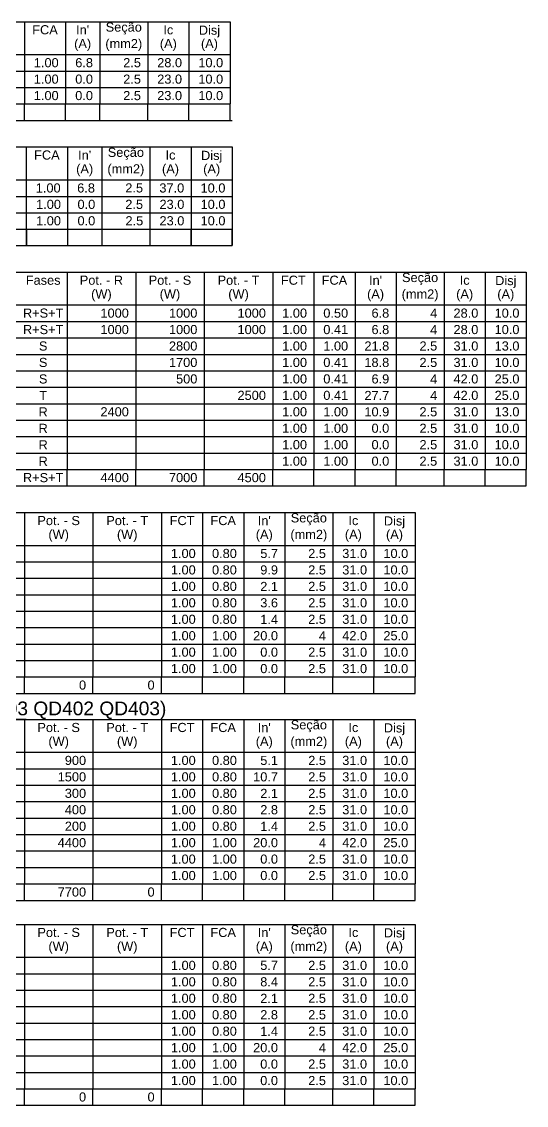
# Model space of a CAD drawing. Header units: inches. Extents: x -3 to 923, y -103 to 154.
# Drawn here: x 234.02 to 239.85, y 25.01 to 37.54 of the extents above; entities that cross this region are included whole.
import ezdxf

# ---------------------------------------------------------------- set-up
doc = ezdxf.new("R2010")
doc.units = ezdxf.units.IN
doc.header["$LTSCALE"] = 10
doc.header["$MEASUREMENT"] = 0
for name, color, linetype, lineweight in [('DI-Linhas do quadro', 8, 'Continuous', 30), ('DI-Textos do quadro', 2, 'Continuous', 20), ('DI-Título do quadro', 2, 'Continuous', 30)]:
    doc.layers.add(name, color=color, linetype=linetype, lineweight=lineweight)
doc.styles.add('Arial', font='arial.ttf')

msp = doc.modelspace()

# ---------------------------------------------------------------- linework, layer by layer
at = {"layer": 'DI-Linhas do quadro', "linetype": 'Continuous'}
for p, q in [((223.3462, 37.5394), (236.4249, 37.5394)), ((234.0469, 37.5394), (234.0469, 36.5882)), ((234.5225, 37.5394), (234.5225, 36.5882)), ((234.9189, 37.5394), (234.9189, 36.5882)), ((235.4737, 37.5394), (235.4737, 36.5882)), ((235.9493, 37.5394), (235.9493, 36.5882)), ((236.4249, 37.5394), (236.4249, 36.5882)), ((223.3462, 37.1589), (236.4249, 37.1589)), ((223.3462, 36.9686), (236.4249, 36.9686)), ((223.3462, 36.7784), (236.4249, 36.7784)), ((223.3462, 36.5882), (236.4249, 36.5882)), ((234.0469, 36.3979), (234.0469, 36.5882)), ((234.5225, 36.3979), (234.5225, 36.5882)), ((234.9189, 36.3979), (234.9189, 36.5882)), ((235.4737, 36.3979), (235.4737, 36.5882)), ((235.9493, 36.3979), (235.9493, 36.5882)), ((236.4249, 36.3979), (236.4249, 36.5882)), ((223.3462, 36.3979), (236.4513, 36.3979)), ((223.3462, 36.3979), (236.4249, 36.3979)), ((223.3462, 36.0914), (236.4513, 36.0914)), ((234.0686, 36.0914), (234.0686, 34.95)), ((234.5451, 36.0914), (234.5451, 34.95)), ((234.9423, 36.0914), (234.9423, 34.95)), ((235.4982, 36.0914), (235.4982, 34.95)), ((235.9748, 36.0914), (235.9748, 34.95)), ((236.4513, 36.0914), (236.4513, 34.95)), ((223.3462, 35.7101), (236.4513, 35.7101)), ((223.3462, 35.5195), (236.4513, 35.5195)), ((223.3727, 35.3304), (236.4513, 35.3304)), ((223.3727, 35.1402), (236.4513, 35.1402)), ((234.0734, 34.95), (234.0734, 35.1402)), ((234.549, 34.95), (234.549, 35.1402)), ((234.9453, 34.95), (234.9453, 35.1402)), ((235.5002, 34.95), (235.5002, 35.1402)), ((235.9757, 34.95), (235.9757, 35.1402)), ((236.4513, 34.95), (236.4513, 35.1402)), ((223.3462, 34.95), (236.4513, 34.95)), ((223.3727, 34.95), (236.4513, 34.95)), ((223.3462, 34.6434), (239.8521, 34.6434)), ((234.5414, 34.6434), (234.5414, 32.3606)), ((235.3341, 34.6434), (235.3341, 32.3606)), ((236.1267, 34.6434), (236.1267, 32.3606)), ((236.9194, 34.6434), (236.9194, 32.3606)), ((237.3949, 34.6434), (237.3949, 32.3606)), ((237.8705, 34.6434), (237.8705, 32.3606)), ((238.3461, 34.6434), (238.3461, 32.3606)), ((238.9009, 34.6434), (238.9009, 32.3606)), ((239.3765, 34.6434), (239.3765, 32.3606)), ((239.8521, 34.6434), (239.8521, 32.3606)), ((223.3462, 34.2629), (239.8521, 34.2629)), ((223.3462, 34.0727), (239.8521, 34.0727)), ((223.3462, 33.8824), (239.8521, 33.8824)), ((223.3462, 33.6922), (239.8521, 33.6922)), ((223.3462, 33.502), (239.8521, 33.502)), ((223.3462, 33.3118), (239.8521, 33.3118)), ((223.3462, 33.1215), (239.8521, 33.1215)), ((223.3462, 32.9313), (239.8521, 32.9313)), ((223.3462, 32.7411), (239.8521, 32.7411)), ((223.3462, 32.5508), (239.8521, 32.5508)), ((223.3462, 32.3606), (239.8521, 32.3606)), ((234.5414, 32.1704), (234.5414, 32.3606)), ((235.3341, 32.1704), (235.3341, 32.3606)), ((236.1267, 32.1704), (236.1267, 32.3606)), ((236.9194, 32.1704), (236.9194, 32.3606)), ((237.3949, 32.1704), (237.3949, 32.3606)), ((237.8705, 32.1704), (237.8705, 32.3606)), ((238.3461, 32.1704), (238.3461, 32.3606)), ((238.9009, 32.1704), (238.9009, 32.3606)), ((239.3765, 32.1704), (239.3765, 32.3606)), ((239.8521, 32.1704), (239.8521, 32.3606)), ((223.3462, 32.1704), (239.8521, 32.1704)), ((223.3462, 31.8638), (238.5651, 31.8638)), ((234.0469, 31.8638), (234.0469, 29.9615)), ((234.8396, 31.8638), (234.8396, 29.9615)), ((235.6322, 31.8638), (235.6322, 29.9615)), ((236.1078, 31.8638), (236.1078, 29.9615)), ((236.5834, 31.8638), (236.5834, 29.9615)), ((237.059, 31.8638), (237.059, 29.9615)), ((237.6139, 31.8638), (237.6139, 29.9615)), ((238.0895, 31.8638), (238.0895, 29.9615)), ((238.5651, 31.8638), (238.5651, 29.9615)), ((223.3462, 31.4833), (238.5651, 31.4833)), ((223.3462, 31.2931), (238.5651, 31.2931)), ((223.3462, 31.1029), (238.5651, 31.1029)), ((223.3462, 30.9126), (238.5651, 30.9126)), ((223.3462, 30.7224), (238.5651, 30.7224)), ((223.3462, 30.5322), (238.5651, 30.5322)), ((223.3462, 30.3419), (238.5651, 30.3419)), ((223.3462, 30.1517), (238.5651, 30.1517)), ((223.3462, 29.9615), (238.5651, 29.9615)), ((234.0469, 29.7712), (234.0469, 29.9615)), ((234.8396, 29.7712), (234.8396, 29.9615)), ((235.6322, 29.7712), (235.6322, 29.9615)), ((236.1078, 29.7712), (236.1078, 29.9615)), ((236.5834, 29.7712), (236.5834, 29.9615)), ((237.059, 29.7712), (237.059, 29.9615)), ((237.6139, 29.7712), (237.6139, 29.9615)), ((238.0895, 29.7712), (238.0895, 29.9615)), ((238.5651, 29.7712), (238.5651, 29.9615)), ((223.3462, 29.7712), (234.0686, 29.7712)), ((223.3462, 29.7712), (238.5651, 29.7712)), ((234.0686, 29.7712), (237.0073, 29.7712)), ((223.3462, 29.4706), (238.5651, 29.4706)), ((233.2744, 29.4749), (234.0686, 29.4749)), ((234.047, 29.4706), (234.047, 27.5683)), ((234.8396, 29.4706), (234.8396, 27.5683)), ((235.6323, 29.4706), (235.6323, 27.5683)), ((236.1079, 29.4706), (236.1079, 27.5683)), ((236.5835, 29.4706), (236.5835, 27.5683)), ((237.0591, 29.4706), (237.0591, 27.5683)), ((237.6139, 29.4706), (237.6139, 27.5683)), ((238.0895, 29.4706), (238.0895, 27.5683)), ((238.5651, 29.4706), (238.5651, 27.5683)), ((223.3462, 29.0902), (238.5651, 29.0902)), ((223.3462, 28.9), (238.5651, 28.9)), ((223.3462, 28.7097), (238.5651, 28.7097)), ((223.3462, 28.5195), (238.5651, 28.5195)), ((223.3462, 28.3293), (238.5651, 28.3293)), ((223.3462, 28.139), (238.5651, 28.139)), ((223.3462, 27.9488), (238.5651, 27.9488)), ((223.3462, 27.7586), (238.5651, 27.7586)), ((223.3462, 27.5683), (238.5651, 27.5683)), ((234.047, 27.3781), (234.047, 27.5683)), ((234.8396, 27.3781), (234.8396, 27.5683)), ((235.6323, 27.3781), (235.6323, 27.5683)), ((236.1079, 27.3781), (236.1079, 27.5683)), ((236.5835, 27.3781), (236.5835, 27.5683)), ((237.0591, 27.3781), (237.0591, 27.5683)), ((237.6139, 27.3781), (237.6139, 27.5683)), ((238.0895, 27.3781), (238.0895, 27.5683)), ((238.5651, 27.3781), (238.5651, 27.5683)), ((223.3462, 27.3781), (238.5651, 27.3781)), ((233.2744, 27.3781), (234.0686, 27.3781)), ((223.3462, 27.1002), (238.5651, 27.1002)), ((234.047, 27.1002), (234.047, 25.1979)), ((234.8396, 27.1002), (234.8396, 25.1979)), ((235.6323, 27.1002), (235.6323, 25.1979)), ((236.1079, 27.1002), (236.1079, 25.1979)), ((236.5835, 27.1002), (236.5835, 25.1979)), ((237.0591, 27.1002), (237.0591, 25.1979)), ((237.6139, 27.1002), (237.6139, 25.1979)), ((238.0895, 27.1002), (238.0895, 25.1979)), ((238.5651, 27.1002), (238.5651, 25.1979)), ((223.3462, 26.7198), (238.5651, 26.7198)), ((223.3462, 26.5295), (238.5651, 26.5295)), ((223.3462, 26.3393), (238.5651, 26.3393)), ((223.3462, 26.1491), (238.5651, 26.1491)), ((223.3462, 25.9588), (238.5651, 25.9588)), ((223.3462, 25.7686), (238.5651, 25.7686)), ((223.3462, 25.5784), (238.5651, 25.5784)), ((223.3462, 25.3881), (238.5651, 25.3881)), ((223.3462, 25.1979), (238.5651, 25.1979)), ((234.047, 25.0077), (234.047, 25.1979)), ((234.8396, 25.0077), (234.8396, 25.1979)), ((235.6323, 25.0077), (235.6323, 25.1979)), ((236.1079, 25.0077), (236.1079, 25.1979)), ((236.5835, 25.0077), (236.5835, 25.1979)), ((237.0591, 25.0077), (237.0591, 25.1979)), ((237.6139, 25.0077), (237.6139, 25.1979)), ((238.0895, 25.0077), (238.0895, 25.1979)), ((238.5651, 25.0077), (238.5651, 25.1979)), ((223.3462, 25.0077), (238.5651, 25.0077))]:
    msp.add_line(p, q, dxfattribs=at)

# ---------------------------------------------------------------- texts
at = {"layer": 'DI-Textos do quadro', "line_spacing_factor": 0.798, "style": 'Arial'}
for s, insert, char_height, width, attachment_point in [('FCA', (234.2849, 37.3915), 0.10569, 0.549447, 8), ("In'", (234.7205, 37.3915), 0.10569, 0.281424, 8), ('Seção', (235.1961, 37.3915), 0.10569, 0.779947, 8), ('Ic', (235.7115, 37.3915), 0.10569, 0.214418, 8), ('Disj', (236.1871, 37.3566), 0.10569, 0.458319, 8), ('(A)', (234.7205, 37.2014), 0.10569, 0.365851, 8), ('(mm2)', (235.1961, 37.2014), 0.10569, 0.793348, 8), ('(A)', (235.7115, 37.2014), 0.10569, 0.365851, 8), ('(A)', (236.1871, 37.2014), 0.10569, 0.365851, 8), ('1.00', (234.4431, 37.0108), 0.10569, 0.534706, 9), ('6.8', (234.8398, 37.0108), 0.10569, 0.381933, 9), ('2.5', (235.3947, 37.0108), 0.10569, 0.381933, 9), ('28.0', (235.8702, 37.0108), 0.10569, 0.534706, 9), ('10.0', (236.3457, 37.0108), 0.10569, 0.534706, 9), ('1.00', (234.4431, 36.8207), 0.10569, 0.534706, 9), ('0.0', (234.8398, 36.8207), 0.10569, 0.381933, 9), ('2.5', (235.3947, 36.8206), 0.10569, 0.381933, 9), ('23.0', (235.8702, 36.8207), 0.10569, 0.534706, 9), ('10.0', (236.3457, 36.8207), 0.10569, 0.534706, 9), ('1.00', (234.4431, 36.6306), 0.10569, 0.534706, 9), ('0.0', (234.8398, 36.6306), 0.10569, 0.381933, 9), ('2.5', (235.3947, 36.6304), 0.10569, 0.381933, 9), ('23.0', (235.8702, 36.6306), 0.10569, 0.534706, 9), ('10.0', (236.3457, 36.6306), 0.10569, 0.534706, 9), ('FCA', (234.3069, 35.943), 0.1059, 0.583155, 8), ("In'", (234.7439, 35.943), 0.1059, 0.298689, 8), ('Seção', (235.2204, 35.943), 0.1059, 0.827796, 8), ('Ic', (235.7364, 35.943), 0.1059, 0.227573, 8), ('Disj', (236.2129, 35.9081), 0.1059, 0.486437, 8), ('(A)', (234.7439, 35.7525), 0.1059, 0.388296, 8), ('(mm2)', (235.2204, 35.7525), 0.1059, 0.842019, 8), ('(A)', (235.7364, 35.7525), 0.1059, 0.388296, 8), ('(A)', (236.2129, 35.7525), 0.1059, 0.388296, 8), ('1.00', (234.4659, 35.562), 0.1059, 0.567509, 9), ('6.8', (234.8629, 35.562), 0.1059, 0.405364, 9), ('2.5', (235.4192, 35.5628), 0.10569, 0.381933, 9), ('37.0', (235.8954, 35.562), 0.1059, 0.567509, 9), ('10.0', (236.3719, 35.562), 0.1059, 0.567509, 9), ('1.00', (234.4695, 35.3727), 0.10569, 0.534706, 9), ('0.0', (234.8662, 35.3727), 0.10569, 0.381933, 9), ('2.5', (235.4192, 35.3726), 0.10569, 0.381933, 9), ('23.0', (235.8967, 35.3727), 0.10569, 0.534706, 9), ('10.0', (236.3722, 35.3727), 0.10569, 0.534706, 9), ('1.00', (234.4695, 35.1826), 0.10569, 0.534706, 9), ('0.0', (234.8662, 35.1826), 0.10569, 0.381933, 9), ('2.5', (235.4211, 35.1824), 0.10569, 0.381933, 9), ('23.0', (235.8967, 35.1826), 0.10569, 0.534706, 9), ('10.0', (236.3722, 35.1826), 0.10569, 0.534706, 9), ('Fases', (234.2638, 34.4955), 0.10569, 0.749124, 8), ('Pot. - R', (234.9375, 34.4955), 0.10569, 0.93138, 8), ('Pot. - S', (235.7304, 34.4955), 0.10569, 0.916639, 8), ('Pot. - T', (236.5233, 34.4955), 0.10569, 0.900557, 8), ('FCT', (237.157, 34.4955), 0.10569, 0.533366, 8), ('FCA', (237.6325, 34.4955), 0.10569, 0.549447, 8), ("In'", (238.1085, 34.4955), 0.10569, 0.281424, 8), ('Seção', (238.6235, 34.4955), 0.10569, 0.779947, 8), ('Ic', (239.139, 34.4955), 0.10569, 0.214418, 8), ('Disj', (239.6145, 34.4606), 0.10569, 0.458319, 8), ('(W)', (234.9375, 34.3054), 0.10569, 0.440898, 8), ('(W)', (235.7304, 34.3054), 0.10569, 0.440898, 8), ('(W)', (236.5233, 34.3054), 0.10569, 0.440898, 8), ('(A)', (238.1085, 34.3054), 0.10569, 0.365851, 8), ('(mm2)', (238.6235, 34.3054), 0.10569, 0.793348, 8), ('(A)', (239.139, 34.3054), 0.10569, 0.365851, 8), ('(A)', (239.6145, 34.3054), 0.10569, 0.365851, 8), ('R+S+T', (234.2638, 34.1148), 0.10569, 0.871075, 8), ('1000', (235.2548, 34.1148), 0.10569, 0.611092, 9), ('1000', (236.0472, 34.1148), 0.10569, 0.611092, 9), ('1000', (236.8401, 34.1148), 0.10569, 0.611092, 9), ('1.00', (237.3157, 34.1148), 0.10569, 0.534706, 9), ('0.50', (237.7912, 34.1148), 0.10569, 0.534706, 9), ('6.8', (238.2667, 34.1148), 0.10569, 0.381933, 9), ('4', (238.8216, 34.1148), 0.1057, 0.152773, 9), ('28.0', (239.2971, 34.1148), 0.10569, 0.534706, 9), ('10.0', (239.7727, 34.1148), 0.10569, 0.534706, 9), ('R+S+T', (234.2638, 33.9247), 0.10569, 0.871075, 8), ('1000', (235.2548, 33.9247), 0.10569, 0.611092, 9), ('1000', (236.0472, 33.9247), 0.10569, 0.611092, 9), ('1000', (236.8401, 33.9247), 0.10569, 0.611092, 9), ('1.00', (237.3157, 33.9247), 0.10569, 0.534706, 9), ('0.41', (237.7912, 33.9247), 0.10569, 0.534706, 9), ('6.8', (238.2667, 33.9247), 0.10569, 0.381933, 9), ('4', (238.8216, 33.9247), 0.1057, 0.152773, 9), ('28.0', (239.2971, 33.9247), 0.10569, 0.534706, 9), ('10.0', (239.7727, 33.9247), 0.10569, 0.534706, 9), ('S', (234.2638, 33.7345), 0.1057, 0.183596, 8), ('2800', (236.0472, 33.7345), 0.10569, 0.611092, 9), ('1.00', (237.3157, 33.7345), 0.10569, 0.534706, 9), ('1.00', (237.7912, 33.7345), 0.10569, 0.534706, 9), ('21.8', (238.2667, 33.7345), 0.10569, 0.534706, 9), ('2.5', (238.8216, 33.7345), 0.10569, 0.381933, 9), ('31.0', (239.2971, 33.7345), 0.10569, 0.534706, 9), ('13.0', (239.7727, 33.7345), 0.10569, 0.534706, 9), ('S', (234.2638, 33.5444), 0.1057, 0.183596, 8), ('1700', (236.0472, 33.5444), 0.10569, 0.611092, 9), ('1.00', (237.3157, 33.5444), 0.10569, 0.534706, 9), ('0.41', (237.7912, 33.5444), 0.10569, 0.534706, 9), ('18.8', (238.2667, 33.5444), 0.10569, 0.534706, 9), ('2.5', (238.8216, 33.5444), 0.10569, 0.381933, 9), ('31.0', (239.2971, 33.5444), 0.10569, 0.534706, 9), ('10.0', (239.7727, 33.5444), 0.10569, 0.534706, 9), ('S', (234.2638, 33.3538), 0.1057, 0.183596, 8), ('500', (236.0472, 33.3538), 0.10569, 0.458319, 9), ('1.00', (237.3157, 33.3538), 0.10569, 0.534706, 9), ('0.41', (237.7912, 33.3538), 0.10569, 0.534706, 9), ('6.9', (238.2667, 33.3538), 0.10569, 0.381933, 9), ('42.0', (239.2971, 33.3538), 0.10569, 0.534706, 9), ('25.0', (239.7727, 33.3538), 0.10569, 0.534706, 9), ('4', (238.8216, 33.3538), 0.1057, 0.152773, 9), ('T', (234.2638, 33.1637), 0.1057, 0.167514, 8), ('2500', (236.8401, 33.1637), 0.10569, 0.611092, 9), ('1.00', (237.3157, 33.1637), 0.10569, 0.534706, 9), ('0.41', (237.7912, 33.1637), 0.10569, 0.534706, 9), ('27.7', (238.2667, 33.1637), 0.10569, 0.534706, 9), ('4', (238.8216, 33.1637), 0.1057, 0.152773, 9), ('42.0', (239.2971, 33.1637), 0.10569, 0.534706, 9), ('25.0', (239.7727, 33.1637), 0.10569, 0.534706, 9), ('R', (234.2638, 32.9736), 0.1057, 0.198337, 8), ('2400', (235.2548, 32.9736), 0.10569, 0.611092, 9), ('1.00', (237.3157, 32.9736), 0.10569, 0.534706, 9), ('1.00', (237.7912, 32.9736), 0.10569, 0.534706, 9), ('10.9', (238.2667, 32.9736), 0.10569, 0.534706, 9), ('2.5', (238.8216, 32.9736), 0.10569, 0.381933, 9), ('31.0', (239.2971, 32.9736), 0.10569, 0.534706, 9), ('13.0', (239.7727, 32.9736), 0.10569, 0.534706, 9), ('R', (234.2638, 32.7835), 0.1057, 0.198337, 8), ('1.00', (237.3157, 32.7835), 0.10569, 0.534706, 9), ('1.00', (237.7912, 32.7835), 0.10569, 0.534706, 9), ('0.0', (238.2667, 32.7835), 0.10569, 0.381933, 9), ('2.5', (238.8216, 32.7835), 0.10569, 0.381933, 9), ('31.0', (239.2971, 32.7835), 0.10569, 0.534706, 9), ('10.0', (239.7727, 32.7835), 0.10569, 0.534706, 9), ('R', (234.2638, 32.5934), 0.1057, 0.198337, 8), ('1.00', (237.3157, 32.5934), 0.10569, 0.534706, 9), ('1.00', (237.7912, 32.5934), 0.10569, 0.534706, 9), ('0.0', (238.2667, 32.5934), 0.10569, 0.381933, 9), ('2.5', (238.8216, 32.5934), 0.10569, 0.381933, 9), ('31.0', (239.2971, 32.5934), 0.10569, 0.534706, 9), ('10.0', (239.7727, 32.5934), 0.10569, 0.534706, 9), ('R', (234.2638, 32.4027), 0.1057, 0.198337, 8), ('1.00', (237.3157, 32.4027), 0.10569, 0.534706, 9), ('1.00', (237.7912, 32.4027), 0.10569, 0.534706, 9), ('0.0', (238.2667, 32.4027), 0.10569, 0.381933, 9), ('2.5', (238.8216, 32.4027), 0.10569, 0.381933, 9), ('31.0', (239.2971, 32.4027), 0.10569, 0.534706, 9), ('10.0', (239.7727, 32.4027), 0.10569, 0.534706, 9), ('R+S+T', (234.2638, 32.2126), 0.10569, 0.871075, 8), ('4400', (235.2548, 32.2126), 0.10569, 0.611092, 9), ('7000', (236.0472, 32.2126), 0.10569, 0.611092, 9), ('4500', (236.8401, 32.2126), 0.10569, 0.611092, 9), ('Seção', (237.3363, 31.716), 0.10569, 0.779947, 8), ('Pot. - S', (234.4431, 31.716), 0.10569, 0.916639, 8), ('Pot. - T', (235.236, 31.716), 0.10569, 0.900557, 8), ('FCT', (235.8703, 31.716), 0.10569, 0.533366, 8), ('FCA', (236.3458, 31.716), 0.10569, 0.549447, 8), ("In'", (236.8213, 31.716), 0.10569, 0.281424, 8), ('Ic', (237.8517, 31.716), 0.10569, 0.214418, 8), ('Disj', (238.3273, 31.6811), 0.10569, 0.458319, 8), ('(W)', (234.4431, 31.5254), 0.10569, 0.440898, 8), ('(W)', (235.236, 31.5254), 0.10569, 0.440898, 8), ('(A)', (236.8213, 31.5254), 0.10569, 0.365851, 8), ('(mm2)', (237.3363, 31.5254), 0.10569, 0.793348, 8), ('(A)', (237.8517, 31.5254), 0.10569, 0.365851, 8), ('(A)', (238.3273, 31.5254), 0.10569, 0.365851, 8), ('1.00', (236.0284, 31.3353), 0.10569, 0.534706, 9), ('0.80', (236.504, 31.3353), 0.10569, 0.534706, 9), ('5.7', (236.98, 31.3353), 0.10569, 0.381933, 9), ('2.5', (237.5344, 31.3353), 0.10569, 0.381933, 9), ('31.0', (238.0104, 31.3353), 0.10569, 0.534706, 9), ('10.0', (238.486, 31.3353), 0.10569, 0.534706, 9), ('1.00', (236.0284, 31.1452), 0.10569, 0.534706, 9), ('0.80', (236.504, 31.1452), 0.10569, 0.534706, 9), ('9.9', (236.98, 31.1452), 0.10569, 0.381933, 9), ('2.5', (237.5344, 31.1452), 0.10569, 0.381933, 9), ('31.0', (238.0104, 31.1452), 0.10569, 0.534706, 9), ('10.0', (238.486, 31.1452), 0.10569, 0.534706, 9), ('1.00', (236.0284, 30.955), 0.10569, 0.534706, 9), ('0.80', (236.504, 30.955), 0.10569, 0.534706, 9), ('2.1', (236.98, 30.955), 0.10569, 0.381933, 9), ('2.5', (237.5344, 30.955), 0.10569, 0.381933, 9), ('31.0', (238.0104, 30.955), 0.10569, 0.534706, 9), ('10.0', (238.486, 30.955), 0.10569, 0.534706, 9), ('1.00', (236.0284, 30.7649), 0.10569, 0.534706, 9), ('0.80', (236.504, 30.7649), 0.10569, 0.534706, 9), ('3.6', (236.98, 30.7649), 0.10569, 0.381933, 9), ('2.5', (237.5344, 30.7649), 0.10569, 0.381933, 9), ('31.0', (238.0104, 30.7649), 0.10569, 0.534706, 9), ('10.0', (238.486, 30.7649), 0.10569, 0.534706, 9), ('1.00', (236.0284, 30.5743), 0.10569, 0.534706, 9), ('0.80', (236.504, 30.5743), 0.10569, 0.534706, 9), ('1.4', (236.98, 30.5743), 0.10569, 0.381933, 9), ('2.5', (237.5344, 30.5743), 0.10569, 0.381933, 9), ('31.0', (238.0104, 30.5743), 0.10569, 0.534706, 9), ('10.0', (238.486, 30.5743), 0.10569, 0.534706, 9), ('1.00', (236.0284, 30.3842), 0.10569, 0.534706, 9), ('1.00', (236.504, 30.3842), 0.10569, 0.534706, 9), ('20.0', (236.98, 30.3842), 0.10569, 0.534706, 9), ('4', (237.5344, 30.3842), 0.1057, 0.152773, 9), ('42.0', (238.0104, 30.3842), 0.10569, 0.534706, 9), ('25.0', (238.486, 30.3842), 0.10569, 0.534706, 9), ('1.00', (236.0284, 30.1941), 0.10569, 0.534706, 9), ('1.00', (236.504, 30.1941), 0.10569, 0.534706, 9), ('0.0', (236.98, 30.1941), 0.10569, 0.381933, 9), ('2.5', (237.5344, 30.1941), 0.10569, 0.381933, 9), ('31.0', (238.0104, 30.1941), 0.10569, 0.534706, 9), ('10.0', (238.486, 30.1941), 0.10569, 0.534706, 9), ('1.00', (236.0284, 30.004), 0.10569, 0.534706, 9), ('1.00', (236.504, 30.004), 0.10569, 0.534706, 9), ('0.0', (236.98, 30.004), 0.10569, 0.381933, 9), ('2.5', (237.5344, 30.004), 0.10569, 0.381933, 9), ('31.0', (238.0104, 30.004), 0.10569, 0.534706, 9), ('10.0', (238.486, 30.004), 0.10569, 0.534706, 9), ('0', (234.7605, 29.8134), 0.1057, 0.152773, 9), ('0', (235.5529, 29.8134), 0.1057, 0.152773, 9), ('Seção', (237.3367, 29.3228), 0.10569, 0.779947, 8), ('Pot. - S', (234.443, 29.3228), 0.10569, 0.916639, 8), ('Pot. - T', (235.2359, 29.3228), 0.10569, 0.900557, 8), ('FCT', (235.8702, 29.3228), 0.10569, 0.533366, 8), ('FCA', (236.3457, 29.3228), 0.10569, 0.549447, 8), ("In'", (236.8212, 29.3228), 0.10569, 0.281424, 8), ('Ic', (237.8516, 29.3228), 0.10569, 0.214418, 8), ('Disj', (238.3272, 29.288), 0.10569, 0.458319, 8), ('(W)', (234.443, 29.1327), 0.10569, 0.440898, 8), ('(W)', (235.2359, 29.1327), 0.10569, 0.440898, 8), ('(A)', (236.8212, 29.1327), 0.10569, 0.365851, 8), ('(mm2)', (237.3367, 29.1327), 0.10569, 0.793348, 8), ('(A)', (237.8516, 29.1327), 0.10569, 0.365851, 8), ('(A)', (238.3272, 29.1327), 0.10569, 0.365851, 8), ('900', (234.7604, 28.9421), 0.10569, 0.458319, 9), ('1.00', (236.0283, 28.9421), 0.10569, 0.534706, 9), ('0.80', (236.5044, 28.9421), 0.10569, 0.534706, 9), ('5.1', (236.9799, 28.9421), 0.10569, 0.381933, 9), ('2.5', (237.5348, 28.9421), 0.10569, 0.381933, 9), ('31.0', (238.0103, 28.9421), 0.10569, 0.534706, 9), ('10.0', (238.4859, 28.9421), 0.10569, 0.534706, 9), ('1500', (234.7604, 28.752), 0.10569, 0.611092, 9), ('1.00', (236.0283, 28.752), 0.10569, 0.534706, 9), ('0.80', (236.5044, 28.752), 0.10569, 0.534706, 9), ('10.7', (236.9799, 28.752), 0.10569, 0.534706, 9), ('2.5', (237.5348, 28.752), 0.10569, 0.381933, 9), ('31.0', (238.0103, 28.752), 0.10569, 0.534706, 9), ('10.0', (238.4859, 28.752), 0.10569, 0.534706, 9), ('300', (234.7604, 28.5619), 0.10569, 0.458319, 9), ('1.00', (236.0283, 28.5619), 0.10569, 0.534706, 9), ('0.80', (236.5044, 28.5619), 0.10569, 0.534706, 9), ('2.1', (236.9799, 28.5619), 0.10569, 0.381933, 9), ('2.5', (237.5348, 28.5619), 0.10569, 0.381933, 9), ('31.0', (238.0103, 28.5619), 0.10569, 0.534706, 9), ('10.0', (238.4859, 28.5619), 0.10569, 0.534706, 9), ('400', (234.7604, 28.3718), 0.10569, 0.458319, 9), ('1.00', (236.0283, 28.3718), 0.10569, 0.534706, 9), ('0.80', (236.5044, 28.3718), 0.10569, 0.534706, 9), ('2.8', (236.9799, 28.3718), 0.10569, 0.381933, 9), ('2.5', (237.5348, 28.3718), 0.10569, 0.381933, 9), ('31.0', (238.0103, 28.3718), 0.10569, 0.534706, 9), ('10.0', (238.4859, 28.3718), 0.10569, 0.534706, 9), ('200', (234.7604, 28.1812), 0.10569, 0.458319, 9), ('1.00', (236.0283, 28.1812), 0.10569, 0.534706, 9), ('0.80', (236.5044, 28.1812), 0.10569, 0.534706, 9), ('1.4', (236.9799, 28.1812), 0.10569, 0.381933, 9), ('2.5', (237.5348, 28.1812), 0.10569, 0.381933, 9), ('31.0', (238.0103, 28.1812), 0.10569, 0.534706, 9), ('10.0', (238.4859, 28.1812), 0.10569, 0.534706, 9), ('4400', (234.7604, 27.991), 0.10569, 0.611092, 9), ('1.00', (236.0283, 27.991), 0.10569, 0.534706, 9), ('1.00', (236.5044, 27.991), 0.10569, 0.534706, 9), ('20.0', (236.9799, 27.991), 0.10569, 0.534706, 9), ('4', (237.5348, 27.991), 0.1057, 0.152773, 9), ('42.0', (238.0103, 27.991), 0.10569, 0.534706, 9), ('25.0', (238.4859, 27.991), 0.10569, 0.534706, 9), ('1.00', (236.0283, 27.8009), 0.10569, 0.534706, 9), ('1.00', (236.5044, 27.8009), 0.10569, 0.534706, 9), ('0.0', (236.9799, 27.8009), 0.10569, 0.381933, 9), ('2.5', (237.5348, 27.8009), 0.10569, 0.381933, 9), ('31.0', (238.0103, 27.8009), 0.10569, 0.534706, 9), ('10.0', (238.4859, 27.8009), 0.10569, 0.534706, 9), ('1.00', (236.0283, 27.6108), 0.10569, 0.534706, 9), ('1.00', (236.5044, 27.6108), 0.10569, 0.534706, 9), ('0.0', (236.9799, 27.6108), 0.10569, 0.381933, 9), ('2.5', (237.5348, 27.6108), 0.10569, 0.381933, 9), ('31.0', (238.0103, 27.6108), 0.10569, 0.534706, 9), ('10.0', (238.4859, 27.6108), 0.10569, 0.534706, 9), ('7700', (234.7604, 27.4202), 0.10569, 0.611092, 9), ('0', (235.5528, 27.4202), 0.1057, 0.152773, 9), ('Seção', (237.3363, 26.9525), 0.10569, 0.779947, 8), ('Pot. - S', (234.4432, 26.9525), 0.10569, 0.916639, 8), ('Pot. - T', (235.2361, 26.9525), 0.10569, 0.900557, 8), ('FCT', (235.8703, 26.9525), 0.10569, 0.533366, 8), ('FCA', (236.3458, 26.9525), 0.10569, 0.549447, 8), ("In'", (236.8214, 26.9525), 0.10569, 0.281424, 8), ('Ic', (237.8518, 26.9525), 0.10569, 0.214418, 8), ('Disj', (238.3273, 26.9177), 0.10569, 0.458319, 8), ('(W)', (234.4432, 26.7619), 0.10569, 0.440898, 8), ('(W)', (235.2361, 26.7619), 0.10569, 0.440898, 8), ('(A)', (236.8214, 26.7619), 0.10569, 0.365851, 8), ('(mm2)', (237.3363, 26.7619), 0.10569, 0.793348, 8), ('(A)', (237.8518, 26.7619), 0.10569, 0.365851, 8), ('(A)', (238.3273, 26.7619), 0.10569, 0.365851, 8), ('1.00', (236.0285, 26.5718), 0.10569, 0.534706, 9), ('0.80', (236.504, 26.5718), 0.10569, 0.534706, 9), ('5.7', (236.9796, 26.5718), 0.10569, 0.381933, 9), ('2.5', (237.5344, 26.5718), 0.10569, 0.381933, 9), ('31.0', (238.01, 26.5718), 0.10569, 0.534706, 9), ('10.0', (238.486, 26.5718), 0.10569, 0.534706, 9), ('1.00', (236.0285, 26.3817), 0.10569, 0.534706, 9), ('0.80', (236.504, 26.3817), 0.10569, 0.534706, 9), ('8.4', (236.9796, 26.3817), 0.10569, 0.381933, 9), ('2.5', (237.5344, 26.3817), 0.10569, 0.381933, 9), ('31.0', (238.01, 26.3817), 0.10569, 0.534706, 9), ('10.0', (238.486, 26.3817), 0.10569, 0.534706, 9), ('1.00', (236.0285, 26.1916), 0.10569, 0.534706, 9), ('0.80', (236.504, 26.1916), 0.10569, 0.534706, 9), ('2.1', (236.9796, 26.1916), 0.10569, 0.381933, 9), ('2.5', (237.5344, 26.1916), 0.10569, 0.381933, 9), ('31.0', (238.01, 26.1916), 0.10569, 0.534706, 9), ('10.0', (238.486, 26.1916), 0.10569, 0.534706, 9), ('1.00', (236.0285, 26.001), 0.10569, 0.534706, 9), ('0.80', (236.504, 26.001), 0.10569, 0.534706, 9), ('2.8', (236.9796, 26.001), 0.10569, 0.381933, 9), ('2.5', (237.5344, 26.001), 0.10569, 0.381933, 9), ('31.0', (238.01, 26.001), 0.10569, 0.534706, 9), ('10.0', (238.486, 26.001), 0.10569, 0.534706, 9), ('1.00', (236.0285, 25.8108), 0.10569, 0.534706, 9), ('0.80', (236.504, 25.8108), 0.10569, 0.534706, 9), ('1.4', (236.9796, 25.8108), 0.10569, 0.381933, 9), ('2.5', (237.5344, 25.8108), 0.10569, 0.381933, 9), ('31.0', (238.01, 25.8108), 0.10569, 0.534706, 9), ('10.0', (238.486, 25.8108), 0.10569, 0.534706, 9), ('1.00', (236.0285, 25.6207), 0.10569, 0.534706, 9), ('1.00', (236.504, 25.6207), 0.10569, 0.534706, 9), ('20.0', (236.9796, 25.6207), 0.10569, 0.534706, 9), ('4', (237.5344, 25.6207), 0.1057, 0.152773, 9), ('42.0', (238.01, 25.6207), 0.10569, 0.534706, 9), ('25.0', (238.486, 25.6207), 0.10569, 0.534706, 9), ('1.00', (236.0285, 25.4306), 0.10569, 0.534706, 9), ('1.00', (236.504, 25.4306), 0.10569, 0.534706, 9), ('0.0', (236.9796, 25.4306), 0.10569, 0.381933, 9), ('2.5', (237.5344, 25.4306), 0.10569, 0.381933, 9), ('31.0', (238.01, 25.4306), 0.10569, 0.534706, 9), ('10.0', (238.486, 25.4306), 0.10569, 0.534706, 9), ('1.00', (236.0285, 25.24), 0.10569, 0.534706, 9), ('1.00', (236.504, 25.24), 0.10569, 0.534706, 9), ('0.0', (236.9796, 25.24), 0.10569, 0.381933, 9), ('2.5', (237.5344, 25.24), 0.10569, 0.381933, 9), ('31.0', (238.01, 25.24), 0.10569, 0.534706, 9), ('10.0', (238.486, 25.24), 0.10569, 0.534706, 9), ('0', (234.7605, 25.0499), 0.1057, 0.152773, 9), ('0', (235.5529, 25.0499), 0.1057, 0.152773, 9)]:
    msp.add_mtext(s, dxfattribs=dict(at, insert=insert, char_height=char_height, width=width, attachment_point=attachment_point))
at = {"layer": 'DI-Título do quadro', "insert": (231.6516, 29.4706), "char_height": 0.158529, "width": 8.289721, "attachment_point": 8, "line_spacing_factor": 0.798, "style": 'Arial'}
msp.add_mtext('Quadro de Cargas (QD102 QD103 QD202 QD203 QD302 QD303 QD402 QD403)', dxfattribs=at)

doc.saveas('drawing.dxf')
